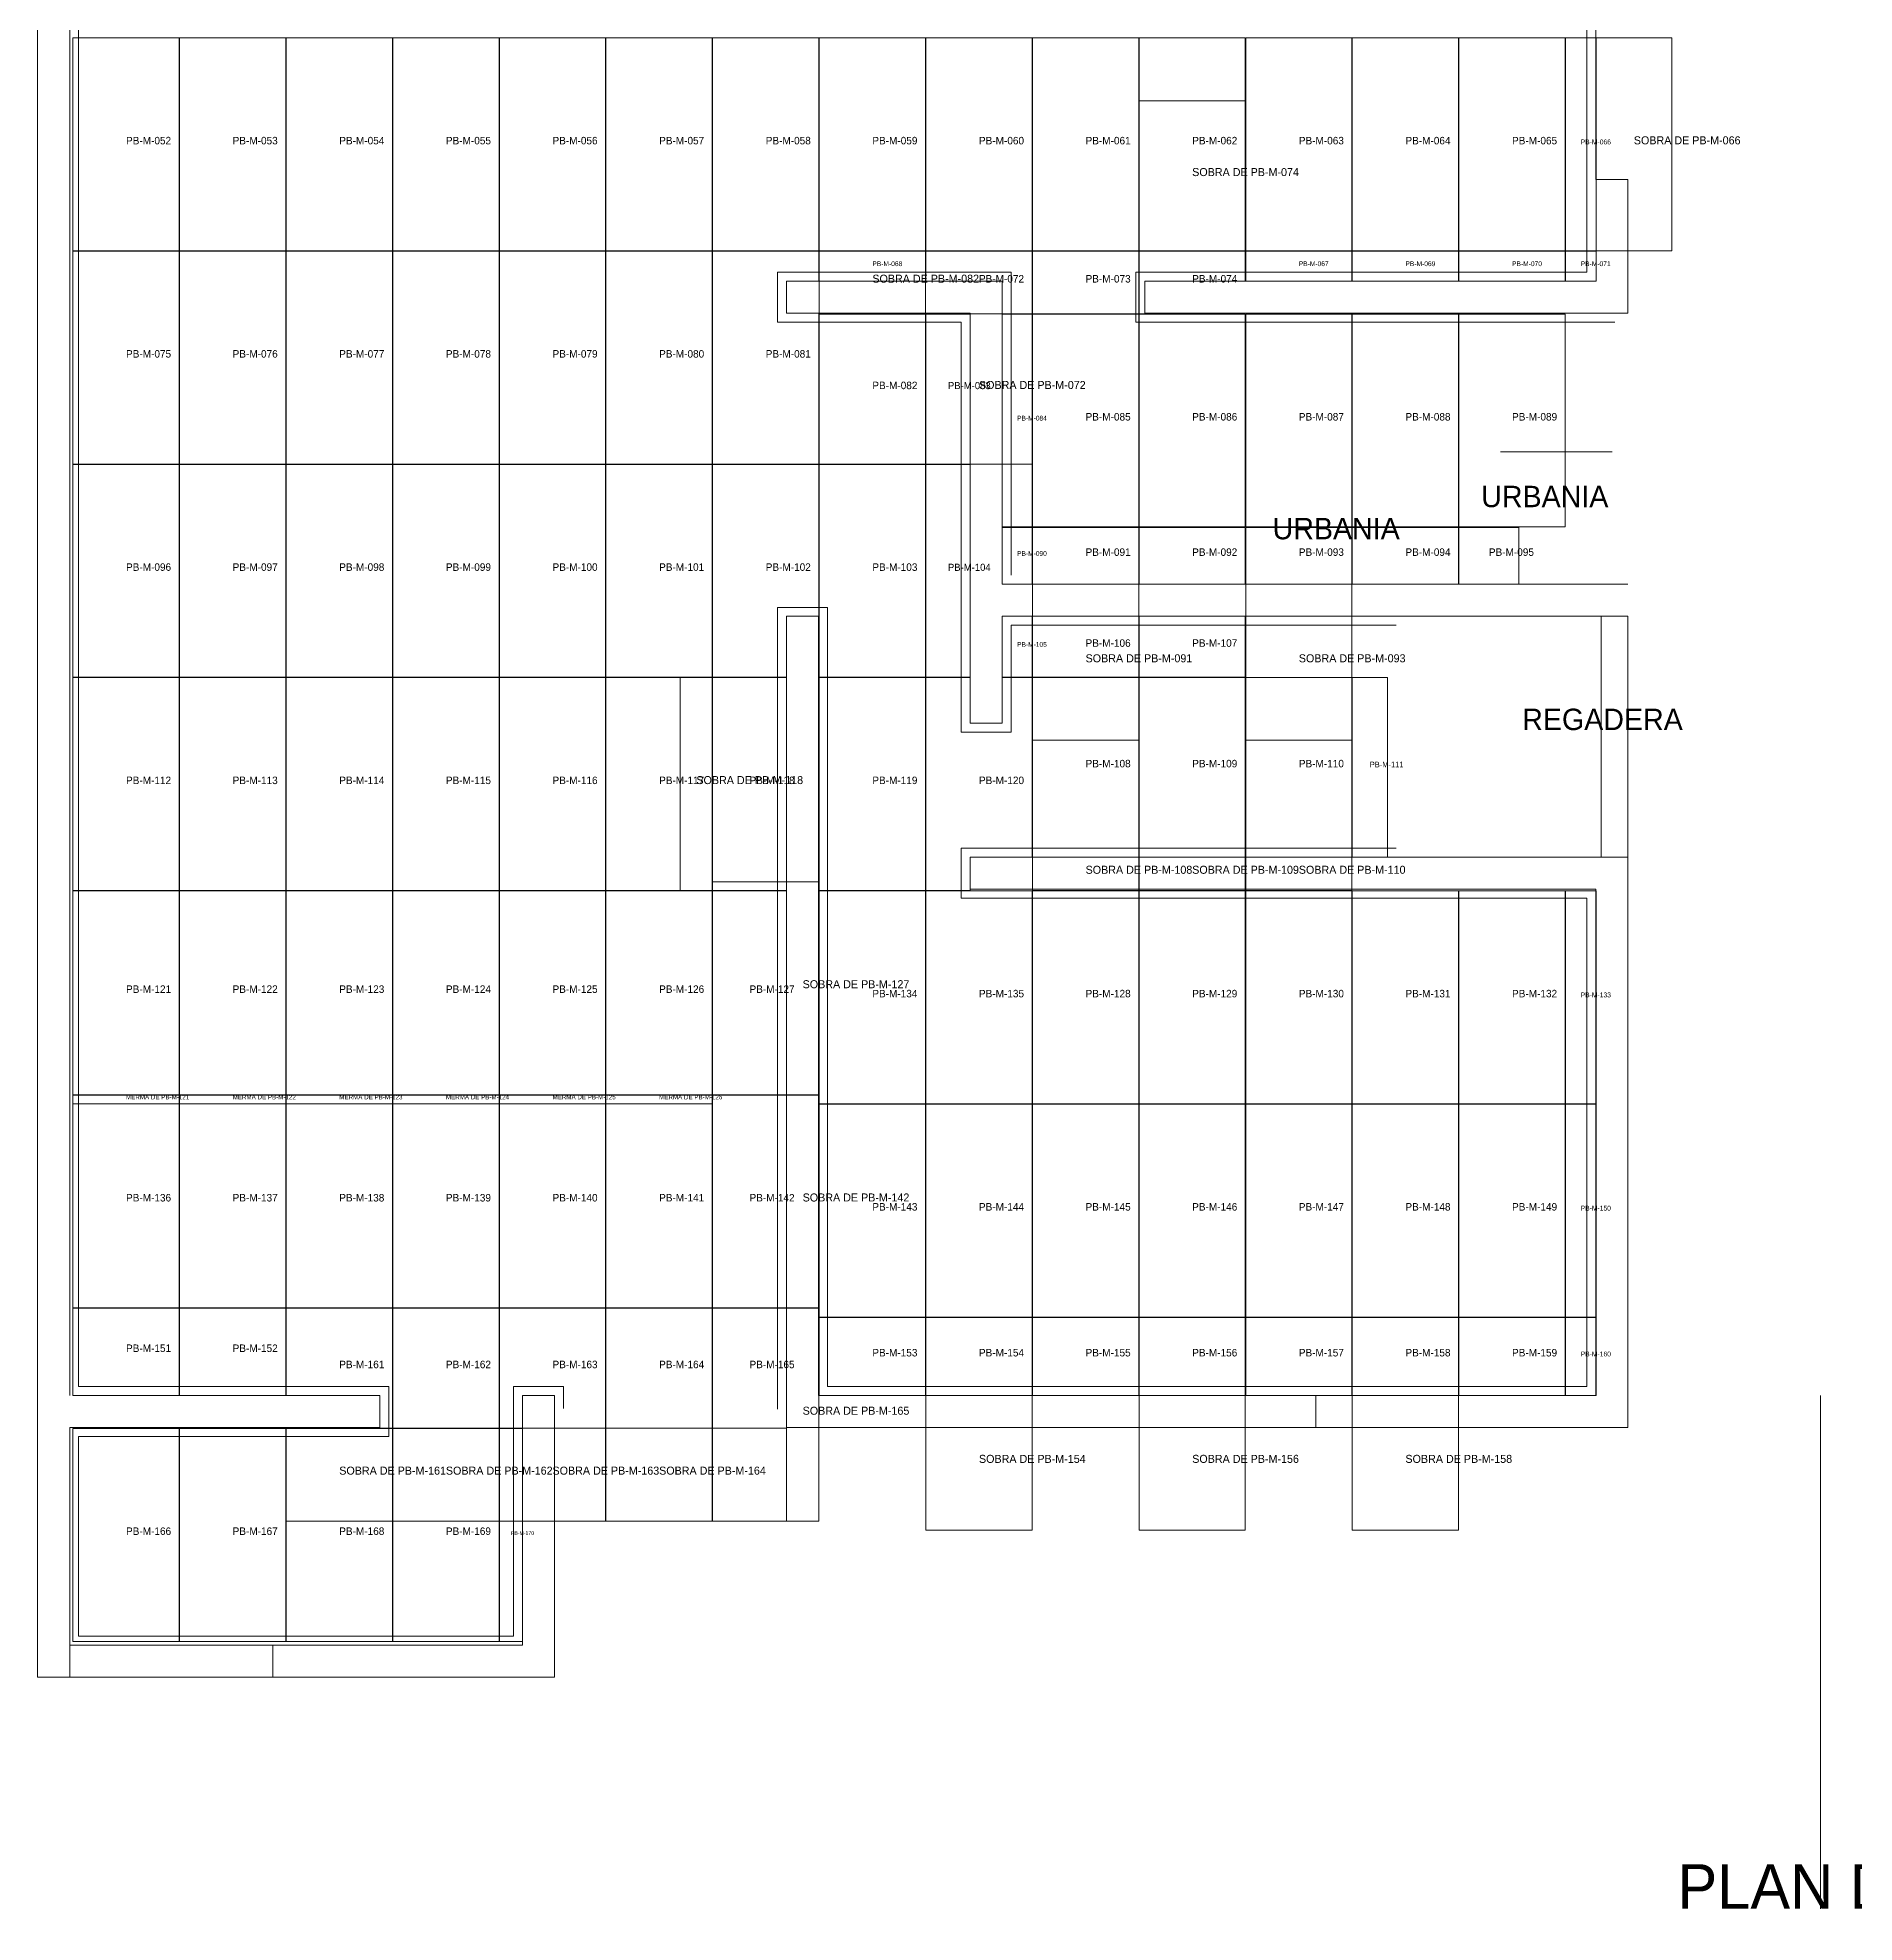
# Model space of a CAD drawing. Header units: metres. Extents: x 272.3 to 354.7, y -132.1 to -56.9.
# Drawn here: x 272.27 to 282.46, y -73.65 to -63.08 of the extents above; entities that cross this region are included whole.
import ezdxf

# ---------------------------------------------------------------- set-up
doc = ezdxf.new("R2010")
doc.units = ezdxf.units.M
for name, color, linetype, lineweight, plot in [('ETIQUETAS', 7, 'Continuous', 0, False), ('MORET-COMPLETAS', 30, 'Continuous', 0, False), ('MORET-RECORTES', 40, 'Continuous', 0, False), ('MUROS', 8, 'Continuous', 0, False), ('PLAN-CORTE-DESPERDICIO', 1, 'Continuous', 0, False), ('PLAN-CORTE-TEXTOS', 5, 'Continuous', 0, False), ('REGADERA-MALLA-MURO', 1, 'Continuous', 0, False), ('SOBRANTE-JUNTO-AL-RECORTE', 2, 'Continuous', 0, False), ('URBANIA-LAVANDERIA', 5, 'Continuous', 0, False), ('ZOCLO', 3, 'Continuous', 0, False)]:
    doc.layers.add(name, color=color, linetype=linetype, lineweight=lineweight, plot=plot)

msp = doc.modelspace()

# ---------------------------------------------------------------- linework, layer by layer
at = {"layer": 'MORET-COMPLETAS'}
for points in [[(272.471, -64.272), (273.067, -64.272), (273.067, -63.078), (272.471, -63.078)], [(273.069, -64.272), (273.665, -64.272), (273.665, -63.078), (273.069, -63.078)], [(273.667, -64.272), (274.263, -64.272), (274.263, -63.078), (273.667, -63.078)], [(274.265, -64.272), (274.861, -64.272), (274.861, -63.078), (274.265, -63.078)], [(274.863, -64.272), (275.459, -64.272), (275.459, -63.078), (274.863, -63.078)], [(275.461, -64.272), (276.057, -64.272), (276.057, -63.078), (275.461, -63.078)], [(276.059, -64.272), (276.655, -64.272), (276.655, -63.078), (276.059, -63.078)], [(276.657, -64.272), (277.253, -64.272), (277.253, -63.078), (276.657, -63.078)], [(277.255, -64.272), (277.851, -64.272), (277.851, -63.078), (277.255, -63.078)], [(277.853, -64.272), (278.449, -64.272), (278.449, -63.078), (277.853, -63.078)], [(278.451, -64.272), (279.047, -64.272), (279.047, -63.078), (278.451, -63.078)], [(279.049, -64.272), (279.645, -64.272), (279.645, -63.078), (279.049, -63.078)], [(279.647, -64.272), (280.243, -64.272), (280.243, -63.078), (279.647, -63.078)], [(280.245, -64.272), (280.841, -64.272), (280.841, -63.078), (280.245, -63.078)], [(272.471, -65.468), (273.067, -65.468), (273.067, -64.274), (272.471, -64.274)], [(273.069, -65.468), (273.665, -65.468), (273.665, -64.274), (273.069, -64.274)], [(273.667, -65.468), (274.263, -65.468), (274.263, -64.274), (273.667, -64.274)], [(274.265, -65.468), (274.861, -65.468), (274.861, -64.274), (274.265, -64.274)], [(274.863, -65.468), (275.459, -65.468), (275.459, -64.274), (274.863, -64.274)], [(275.461, -65.468), (276.057, -65.468), (276.057, -64.274), (275.461, -64.274)], [(277.853, -65.821), (278.449, -65.821), (278.449, -64.627), (277.853, -64.627)], [(278.451, -65.821), (279.047, -65.821), (279.047, -64.627), (278.451, -64.627)], [(279.049, -65.821), (279.645, -65.821), (279.645, -64.627), (279.049, -64.627)], [(279.647, -65.821), (280.243, -65.821), (280.243, -64.627), (279.647, -64.627)], [(280.245, -65.821), (280.841, -65.821), (280.841, -64.627), (280.245, -64.627)], [(272.471, -66.664), (273.067, -66.664), (273.067, -65.47), (272.471, -65.47)], [(273.069, -66.664), (273.665, -66.664), (273.665, -65.47), (273.069, -65.47)], [(273.667, -66.664), (274.263, -66.664), (274.263, -65.47), (273.667, -65.47)], [(274.265, -66.664), (274.861, -66.664), (274.861, -65.47), (274.265, -65.47)], [(274.863, -66.664), (275.459, -66.664), (275.459, -65.47), (274.863, -65.47)], [(275.461, -66.664), (276.057, -66.664), (276.057, -65.47), (275.461, -65.47)], [(276.657, -66.664), (277.253, -66.664), (277.253, -65.47), (276.657, -65.47)], [(272.471, -67.86), (273.067, -67.86), (273.067, -66.666), (272.471, -66.666)], [(273.069, -67.86), (273.665, -67.86), (273.665, -66.666), (273.069, -66.666)], [(273.667, -67.86), (274.263, -67.86), (274.263, -66.666), (273.667, -66.666)], [(274.265, -67.86), (274.861, -67.86), (274.861, -66.666), (274.265, -66.666)], [(274.863, -67.86), (275.459, -67.86), (275.459, -66.666), (274.863, -66.666)], [(275.461, -67.86), (276.057, -67.86), (276.057, -66.666), (275.461, -66.666)], [(276.657, -67.86), (277.253, -67.86), (277.253, -66.666), (276.657, -66.666)], [(276.657, -69.056), (277.253, -69.056), (277.253, -67.862), (276.657, -67.862)], [(277.255, -69.056), (277.851, -69.056), (277.851, -67.862), (277.255, -67.862)], [(277.853, -69.056), (278.449, -69.056), (278.449, -67.862), (277.853, -67.862)], [(278.451, -69.056), (279.047, -69.056), (279.047, -67.862), (278.451, -67.862)], [(279.049, -69.056), (279.645, -69.056), (279.645, -67.862), (279.049, -67.862)], [(279.647, -69.056), (280.243, -69.056), (280.243, -67.862), (279.647, -67.862)], [(280.245, -69.056), (280.841, -69.056), (280.841, -67.862), (280.245, -67.862)], [(272.471, -70.201), (273.067, -70.201), (273.067, -69.007), (272.471, -69.007)], [(273.069, -70.201), (273.665, -70.201), (273.665, -69.007), (273.069, -69.007)], [(273.667, -70.201), (274.263, -70.201), (274.263, -69.007), (273.667, -69.007)], [(274.265, -70.201), (274.861, -70.201), (274.861, -69.007), (274.265, -69.007)], [(274.863, -70.201), (275.459, -70.201), (275.459, -69.007), (274.863, -69.007)], [(275.461, -70.201), (276.057, -70.201), (276.057, -69.007), (275.461, -69.007)], [(276.657, -70.252), (277.253, -70.252), (277.253, -69.058), (276.657, -69.058)], [(277.255, -70.252), (277.851, -70.252), (277.851, -69.058), (277.255, -69.058)], [(277.853, -70.252), (278.449, -70.252), (278.449, -69.058), (277.853, -69.058)], [(278.451, -70.252), (279.047, -70.252), (279.047, -69.058), (278.451, -69.058)], [(279.049, -70.252), (279.645, -70.252), (279.645, -69.058), (279.049, -69.058)], [(279.647, -70.252), (280.243, -70.252), (280.243, -69.058), (279.647, -69.058)], [(280.245, -70.252), (280.841, -70.252), (280.841, -69.058), (280.245, -69.058)], [(272.471, -72.071), (273.067, -72.071), (273.067, -70.877), (272.471, -70.877)], [(273.069, -72.071), (273.665, -72.071), (273.665, -70.877), (273.069, -70.877)], [(273.667, -72.071), (274.263, -72.071), (274.263, -70.877), (273.667, -70.877)], [(274.265, -72.071), (274.861, -72.071), (274.861, -70.877), (274.265, -70.877)]]:
    msp.add_lwpolyline(points, close=True, dxfattribs=at)
at = {"layer": 'MORET-RECORTES'}
for points in [[(280.843, -64.272), (281.014, -64.272), (281.014, -63.078), (280.843, -63.078)], [(276.655, -65.468), (276.059, -65.468), (276.059, -64.274), (276.655, -64.274), (276.655, -64.442), (276.474, -64.442), (276.474, -64.622), (276.655, -64.622)], [(276.657, -64.442), (277.253, -64.442), (277.253, -64.274), (276.657, -64.274)], [(277.255, -64.274), (277.851, -64.274), (277.851, -64.625), (277.683, -64.625), (277.683, -64.442), (277.255, -64.442)], [(277.853, -64.625), (278.449, -64.625), (278.449, -64.274), (277.853, -64.274)], [(278.451, -64.625), (278.451, -64.274), (279.047, -64.274), (279.047, -64.442), (278.483, -64.442), (278.483, -64.625)], [(279.049, -64.442), (279.645, -64.442), (279.645, -64.274), (279.049, -64.274)], [(279.647, -64.442), (280.243, -64.442), (280.243, -64.274), (279.647, -64.274)], [(280.245, -64.442), (280.841, -64.442), (280.841, -64.274), (280.245, -64.274)], [(280.843, -64.442), (281.014, -64.442), (281.014, -64.274), (280.843, -64.274)], [(276.657, -65.468), (277.253, -65.468), (277.253, -64.627), (276.657, -64.627)], [(277.255, -65.468), (277.503, -65.468), (277.503, -64.627), (277.255, -64.627)], [(277.683, -65.821), (277.851, -65.821), (277.851, -64.627), (277.683, -64.627)], [(276.059, -66.664), (276.059, -65.47), (276.655, -65.47), (276.655, -66.664), (276.654, -66.664), (276.654, -66.322), (276.474, -66.322), (276.474, -66.664)], [(277.255, -66.664), (277.503, -66.664), (277.503, -65.47), (277.255, -65.47)], [(277.683, -66.142), (277.851, -66.142), (277.851, -65.823), (277.683, -65.823)], [(277.853, -66.142), (278.449, -66.142), (278.449, -65.823), (277.853, -65.823)], [(278.451, -66.142), (279.047, -66.142), (279.047, -65.823), (278.451, -65.823)], [(279.049, -66.142), (279.645, -66.142), (279.645, -65.823), (279.049, -65.823)], [(279.647, -66.142), (280.243, -66.142), (280.243, -65.823), (279.647, -65.823)], [(280.245, -66.142), (280.581, -66.142), (280.581, -65.823), (280.245, -65.823)], [(277.683, -66.664), (277.851, -66.664), (277.851, -66.322), (277.683, -66.322)], [(277.853, -66.664), (278.449, -66.664), (278.449, -66.322), (277.853, -66.322)], [(278.451, -66.664), (279.047, -66.664), (279.047, -66.322), (278.451, -66.322)], [(276.059, -67.86), (276.474, -67.86), (276.474, -66.666), (276.059, -66.666)], [(277.255, -66.666), (277.503, -66.666), (277.503, -66.922), (277.683, -66.922), (277.683, -66.666), (277.851, -66.666), (277.851, -67.672), (277.503, -67.672), (277.503, -67.86), (277.255, -67.86)], [(277.853, -67.672), (278.449, -67.672), (278.449, -66.666), (277.853, -66.666)], [(278.451, -67.672), (279.047, -67.672), (279.047, -66.666), (278.451, -66.666)], [(279.049, -67.672), (279.645, -67.672), (279.645, -66.666), (279.049, -66.666)], [(279.647, -67.672), (279.844, -67.672), (279.844, -66.666), (279.647, -66.666)], [(272.471, -69.005), (273.067, -69.005), (273.067, -67.862), (272.471, -67.862)], [(273.069, -69.005), (273.665, -69.005), (273.665, -67.862), (273.069, -67.862)], [(273.667, -69.005), (274.263, -69.005), (274.263, -67.862), (273.667, -67.862)], [(274.265, -69.005), (274.861, -69.005), (274.861, -67.862), (274.265, -67.862)], [(274.863, -69.005), (275.459, -69.005), (275.459, -67.862), (274.863, -67.862)], [(275.461, -69.005), (276.057, -69.005), (276.057, -67.862), (275.461, -67.862)], [(276.059, -69.005), (276.474, -69.005), (276.474, -67.862), (276.059, -67.862)], [(280.843, -69.056), (281.014, -69.056), (281.014, -67.862), (280.843, -67.862)], [(276.059, -70.201), (276.474, -70.201), (276.474, -69.007), (276.059, -69.007)], [(280.843, -70.252), (281.014, -70.252), (281.014, -69.058), (280.843, -69.058)], [(272.471, -70.692), (273.067, -70.692), (273.067, -70.203), (272.471, -70.203)], [(273.069, -70.692), (273.665, -70.692), (273.665, -70.203), (273.069, -70.203)], [(273.667, -70.203), (274.263, -70.203), (274.263, -70.875), (274.193, -70.875), (274.193, -70.692), (273.667, -70.692)], [(274.265, -70.875), (274.861, -70.875), (274.861, -70.203), (274.265, -70.203)], [(274.863, -70.875), (274.863, -70.203), (275.459, -70.203), (275.459, -70.875), (275.173, -70.875), (275.173, -70.692), (274.993, -70.692), (274.993, -70.875)], [(275.461, -70.875), (276.057, -70.875), (276.057, -70.203), (275.461, -70.203)], [(276.059, -70.875), (276.474, -70.875), (276.474, -70.203), (276.059, -70.203)], [(276.657, -70.692), (277.253, -70.692), (277.253, -70.254), (276.657, -70.254)], [(277.255, -70.692), (277.851, -70.692), (277.851, -70.254), (277.255, -70.254)], [(277.853, -70.692), (278.449, -70.692), (278.449, -70.254), (277.853, -70.254)], [(278.451, -70.692), (279.047, -70.692), (279.047, -70.254), (278.451, -70.254)], [(279.049, -70.692), (279.645, -70.692), (279.645, -70.254), (279.049, -70.254)], [(279.647, -70.692), (280.243, -70.692), (280.243, -70.254), (279.647, -70.254)], [(280.245, -70.692), (280.841, -70.692), (280.841, -70.254), (280.245, -70.254)], [(280.843, -70.692), (281.014, -70.692), (281.014, -70.254), (280.843, -70.254)], [(274.863, -72.071), (274.993, -72.071), (274.993, -70.877), (274.863, -70.877)]]:
    msp.add_lwpolyline(points, close=True, dxfattribs=at)
at = {"layer": 'MUROS'}
for p, q in [((272.273, -72.272), (272.273, -60.552)), ((272.453, -60.732), (272.453, -70.692)), ((281.013, -63.872), (281.013, -61.722)), ((281.013, -63.872), (281.193, -63.872)), ((281.193, -63.872), (281.013, -63.872)), ((281.193, -63.872), (281.193, -64.622)), ((277.683, -64.442), (276.473, -64.442)), ((276.473, -64.442), (276.473, -64.622)), ((277.683, -66.142), (277.683, -64.442)), ((278.483, -64.622), (278.483, -64.442)), ((278.483, -64.442), (281.013, -64.442)), ((276.473, -64.622), (277.503, -64.622)), ((277.503, -64.622), (277.503, -66.922)), ((281.193, -64.622), (278.483, -64.622)), ((281.193, -66.142), (277.683, -66.142)), ((276.473, -70.872), (276.473, -66.322)), ((276.473, -66.322), (276.653, -66.322)), ((276.653, -66.322), (276.653, -70.692)), ((277.683, -66.922), (277.683, -66.322)), ((277.683, -66.322), (281.193, -66.322)), ((281.043, -66.322), (281.043, -67.672)), ((281.193, -66.322), (281.193, -67.672)), ((277.503, -66.922), (277.683, -66.922)), ((277.503, -67.852), (277.503, -67.672)), ((277.503, -67.672), (281.193, -67.672)), ((281.193, -67.672), (281.193, -70.872)), ((281.013, -67.852), (277.503, -67.852)), ((281.013, -70.692), (281.013, -67.852)), ((274.193, -70.692), (274.193, -70.872)), ((275.173, -70.692), (274.993, -70.692)), ((274.993, -70.692), (274.993, -72.092)), ((275.173, -72.272), (275.173, -70.692)), ((276.653, -70.692), (279.443, -70.692)), ((280.243, -70.692), (279.443, -70.692)), ((279.443, -70.692), (279.443, -70.872)), ((280.243, -70.692), (281.013, -70.692)), ((282.273, -70.692), (282.273, -73.571)), ((274.193, -70.872), (272.453, -70.872)), ((272.453, -70.872), (272.453, -72.272)), ((279.443, -70.872), (276.473, -70.872)), ((279.443, -70.872), (280.243, -70.872)), ((281.193, -70.872), (280.243, -70.872)), ((273.593, -72.092), (272.453, -72.092)), ((272.453, -72.092), (272.453, -72.272)), ((274.993, -72.092), (273.593, -72.092)), ((273.593, -72.092), (273.593, -72.272)), ((272.453, -72.272), (272.273, -72.272)), ((272.453, -72.272), (273.593, -72.272)), ((273.593, -72.272), (275.173, -72.272))]:
    msp.add_line(p, q, dxfattribs=at)
at = {"layer": 'PLAN-CORTE-DESPERDICIO'}
for points in [[(276.059, -67.862), (276.474, -67.862), (276.474, -67.811), (276.059, -67.811)], [(272.471, -69.056), (273.067, -69.056), (273.067, -69.005), (272.471, -69.005)], [(273.069, -69.056), (273.665, -69.056), (273.665, -69.005), (273.069, -69.005)], [(273.667, -69.056), (274.263, -69.056), (274.263, -69.005), (273.667, -69.005)], [(274.265, -69.056), (274.861, -69.056), (274.861, -69.005), (274.265, -69.005)], [(274.863, -69.056), (275.459, -69.056), (275.459, -69.005), (274.863, -69.005)], [(275.461, -69.056), (276.057, -69.056), (276.057, -69.005), (275.461, -69.005)]]:
    msp.add_lwpolyline(points, close=True, dxfattribs=at)
at = {"layer": 'SOBRANTE-JUNTO-AL-RECORTE'}
for points in [[(281.014, -64.272), (281.439, -64.272), (281.439, -63.078), (281.014, -63.078)], [(278.451, -64.274), (279.047, -64.274), (279.047, -63.431), (278.451, -63.431)], [(276.657, -64.627), (277.253, -64.627), (277.253, -64.274), (276.657, -64.274)], [(277.255, -65.468), (277.851, -65.468), (277.851, -64.625), (277.255, -64.625)], [(277.853, -67.017), (278.449, -67.017), (278.449, -66.142), (277.853, -66.142)], [(279.049, -67.017), (279.645, -67.017), (279.645, -66.142), (279.049, -66.142)], [(275.877, -67.86), (276.059, -67.86), (276.059, -66.666), (275.877, -66.666)], [(277.853, -67.86), (278.449, -67.86), (278.449, -67.672), (277.853, -67.672)], [(278.451, -67.86), (279.047, -67.86), (279.047, -67.672), (278.451, -67.672)], [(279.049, -67.86), (279.645, -67.86), (279.645, -67.672), (279.049, -67.672)], [(276.474, -69.005), (276.655, -69.005), (276.655, -67.811), (276.474, -67.811)], [(276.474, -70.201), (276.655, -70.201), (276.655, -69.007), (276.474, -69.007)], [(276.474, -71.397), (276.655, -71.397), (276.655, -70.203), (276.474, -70.203)], [(277.255, -71.448), (277.851, -71.448), (277.851, -70.692), (277.255, -70.692)], [(278.451, -71.448), (279.047, -71.448), (279.047, -70.692), (278.451, -70.692)], [(279.647, -71.448), (280.243, -71.448), (280.243, -70.692), (279.647, -70.692)], [(273.667, -71.397), (274.263, -71.397), (274.263, -70.875), (273.667, -70.875)], [(274.265, -71.397), (274.861, -71.397), (274.861, -70.875), (274.265, -70.875)], [(274.863, -71.397), (275.459, -71.397), (275.459, -70.875), (274.863, -70.875)], [(275.461, -71.397), (276.057, -71.397), (276.057, -70.875), (275.461, -70.875)], [(276.059, -71.397), (276.474, -71.397), (276.474, -70.875), (276.059, -70.875)]]:
    msp.add_lwpolyline(points, close=True, dxfattribs=at)
at = {"layer": 'ZOCLO'}
for p, q in [((272.503, -70.642), (272.503, -60.782)), ((280.963, -64.392), (280.963, -60.782)), ((277.733, -64.392), (276.423, -64.392)), ((276.423, -64.392), (276.423, -64.672)), ((277.733, -64.495), (277.733, -64.392)), ((278.433, -64.442), (278.433, -64.392)), ((278.433, -64.392), (280.963, -64.392)), ((278.433, -64.442), (278.433, -64.672)), ((277.733, -66.092), (277.733, -64.495)), ((276.423, -64.672), (277.453, -64.672)), ((277.453, -64.672), (277.453, -66.322)), ((278.433, -64.672), (281.119, -64.672)), ((281.104, -65.399), (280.478, -65.399)), ((276.703, -66.272), (276.423, -66.272)), ((276.423, -66.272), (276.423, -70.768)), ((276.703, -66.322), (276.703, -66.272)), ((276.703, -70.642), (276.703, -66.312)), ((277.453, -66.322), (277.453, -66.972)), ((277.733, -66.972), (277.733, -66.372)), ((277.733, -66.372), (279.893, -66.372)), ((277.453, -66.972), (277.733, -66.972)), ((277.683, -66.972), (277.733, -66.972)), ((277.503, -67.622), (277.453, -67.622)), ((277.453, -67.622), (277.453, -67.902)), ((279.893, -67.622), (277.503, -67.622)), ((277.453, -67.902), (280.963, -67.902)), ((280.963, -67.902), (280.963, -70.642)), ((274.243, -70.642), (272.503, -70.642)), ((274.243, -70.692), (274.243, -70.642)), ((274.243, -70.922), (274.243, -70.692)), ((275.223, -70.642), (274.943, -70.642)), ((274.943, -70.642), (274.943, -70.692)), ((274.943, -70.692), (274.943, -72.042)), ((275.223, -70.765), (275.223, -70.642)), ((280.963, -70.642), (276.703, -70.642)), ((272.503, -72.042), (272.503, -70.922)), ((272.503, -70.922), (274.243, -70.922)), ((273.593, -72.042), (272.503, -72.042)), ((273.653, -72.042), (273.593, -72.042)), ((274.943, -72.042), (273.653, -72.042))]:
    msp.add_line(p, q, dxfattribs=at)

# ---------------------------------------------------------------- texts
at = {"layer": 'ETIQUETAS'}
for s, height, p in [('PB-M-052', 0.042, (272.769, -63.675)), ('PB-M-053', 0.042, (273.367, -63.675)), ('PB-M-054', 0.042, (273.965, -63.675)), ('PB-M-055', 0.042, (274.563, -63.675)), ('PB-M-056', 0.042, (275.161, -63.675)), ('PB-M-057', 0.042, (275.759, -63.675)), ('PB-M-058', 0.042, (276.357, -63.675)), ('PB-M-059', 0.042, (276.955, -63.675)), ('PB-M-060', 0.042, (277.553, -63.675)), ('PB-M-061', 0.042, (278.151, -63.675)), ('PB-M-062', 0.042, (278.749, -63.675)), ('PB-M-063', 0.042, (279.347, -63.675)), ('PB-M-064', 0.042, (279.945, -63.675)), ('PB-M-065', 0.042, (280.543, -63.675)), ('PB-M-066', 0.0273, (280.928, -63.675)), ('PB-M-068', 0.027, (276.955, -64.358)), ('PB-M-067', 0.0269, (279.347, -64.358)), ('PB-M-069', 0.027, (279.945, -64.358)), ('PB-M-070', 0.027, (280.543, -64.358)), ('PB-M-071', 0.027, (280.928, -64.358)), ('PB-M-072', 0.042, (277.553, -64.45)), ('PB-M-073', 0.042, (278.151, -64.45)), ('PB-M-074', 0.042, (278.749, -64.45)), ('PB-M-075', 0.042, (272.769, -64.871)), ('PB-M-076', 0.042, (273.367, -64.871)), ('PB-M-077', 0.042, (273.965, -64.871)), ('PB-M-078', 0.042, (274.563, -64.871)), ('PB-M-079', 0.042, (275.161, -64.871)), ('PB-M-080', 0.042, (275.759, -64.871)), ('PB-M-081', 0.042, (276.357, -64.871)), ('PB-M-082', 0.042, (276.955, -65.048)), ('PB-M-083', 0.0398, (277.379, -65.048)), ('PB-M-084', 0.0268, (277.767, -65.224)), ('PB-M-085', 0.042, (278.151, -65.224)), ('PB-M-086', 0.042, (278.749, -65.224)), ('PB-M-087', 0.042, (279.347, -65.224)), ('PB-M-088', 0.042, (279.945, -65.224)), ('PB-M-089', 0.042, (280.543, -65.224)), ('PB-M-090', 0.0268, (277.767, -65.983)), ('PB-M-091', 0.042, (278.151, -65.983)), ('PB-M-092', 0.042, (278.749, -65.983)), ('PB-M-093', 0.042, (279.347, -65.983)), ('PB-M-094', 0.042, (279.945, -65.983)), ('PB-M-095', 0.042, (280.413, -65.983)), ('PB-M-096', 0.042, (272.769, -66.067)), ('PB-M-097', 0.042, (273.367, -66.067)), ('PB-M-098', 0.042, (273.965, -66.067)), ('PB-M-099', 0.042, (274.563, -66.067)), ('PB-M-100', 0.042, (275.161, -66.067)), ('PB-M-101', 0.042, (275.759, -66.067)), ('PB-M-102', 0.042, (276.357, -66.067)), ('PB-M-103', 0.042, (276.955, -66.067)), ('PB-M-104', 0.0398, (277.379, -66.067)), ('PB-M-105', 0.0268, (277.767, -66.493)), ('PB-M-106', 0.042, (278.151, -66.493)), ('PB-M-107', 0.042, (278.749, -66.493)), ('PB-M-112', 0.042, (272.769, -67.263)), ('PB-M-113', 0.042, (273.367, -67.263)), ('PB-M-114', 0.042, (273.965, -67.263)), ('PB-M-115', 0.042, (274.563, -67.263)), ('PB-M-116', 0.042, (275.161, -67.263)), ('PB-M-117', 0.042, (275.759, -67.263)), ('PB-M-118', 0.042, (276.266, -67.263)), ('PB-M-119', 0.042, (276.955, -67.263)), ('PB-M-120', 0.042, (277.553, -67.263)), ('PB-M-108', 0.042, (278.151, -67.169)), ('PB-M-109', 0.042, (278.749, -67.169)), ('PB-M-110', 0.042, (279.347, -67.169)), ('PB-M-111', 0.0314, (279.745, -67.169)), ('PB-M-121', 0.042, (272.769, -68.434)), ('PB-M-122', 0.042, (273.367, -68.434)), ('PB-M-123', 0.042, (273.965, -68.434)), ('PB-M-124', 0.042, (274.563, -68.434)), ('PB-M-125', 0.042, (275.161, -68.434)), ('PB-M-126', 0.042, (275.759, -68.434)), ('PB-M-127', 0.042, (276.266, -68.434)), ('PB-M-134', 0.042, (276.955, -68.459)), ('PB-M-135', 0.042, (277.553, -68.459)), ('PB-M-128', 0.042, (278.151, -68.459)), ('PB-M-129', 0.042, (278.749, -68.459)), ('PB-M-130', 0.042, (279.347, -68.459)), ('PB-M-131', 0.042, (279.945, -68.459)), ('PB-M-132', 0.042, (280.543, -68.459)), ('PB-M-133', 0.0273, (280.928, -68.459)), ('PB-M-136', 0.042, (272.769, -69.604)), ('PB-M-137', 0.042, (273.367, -69.604)), ('PB-M-138', 0.042, (273.965, -69.604)), ('PB-M-139', 0.042, (274.563, -69.604)), ('PB-M-140', 0.042, (275.161, -69.604)), ('PB-M-141', 0.042, (275.759, -69.604)), ('PB-M-142', 0.042, (276.266, -69.604)), ('PB-M-143', 0.042, (276.955, -69.655)), ('PB-M-144', 0.042, (277.553, -69.655)), ('PB-M-145', 0.042, (278.151, -69.655)), ('PB-M-146', 0.042, (278.749, -69.655)), ('PB-M-147', 0.042, (279.347, -69.655)), ('PB-M-148', 0.042, (279.945, -69.655)), ('PB-M-149', 0.042, (280.543, -69.655)), ('PB-M-150', 0.0273, (280.928, -69.655)), ('PB-M-151', 0.042, (272.769, -70.448)), ('PB-M-152', 0.042, (273.367, -70.448)), ('PB-M-161', 0.042, (273.965, -70.539)), ('PB-M-162', 0.042, (274.563, -70.539)), ('PB-M-163', 0.042, (275.161, -70.539)), ('PB-M-164', 0.042, (275.759, -70.539)), ('PB-M-165', 0.042, (276.266, -70.539)), ('PB-M-153', 0.042, (276.955, -70.473)), ('PB-M-154', 0.042, (277.553, -70.473)), ('PB-M-155', 0.042, (278.151, -70.473)), ('PB-M-156', 0.042, (278.749, -70.473)), ('PB-M-157', 0.042, (279.347, -70.473)), ('PB-M-158', 0.042, (279.945, -70.473)), ('PB-M-159', 0.042, (280.543, -70.473)), ('PB-M-160', 0.0273, (280.928, -70.473)), ('PB-M-166', 0.042, (272.769, -71.474)), ('PB-M-167', 0.042, (273.367, -71.474)), ('PB-M-168', 0.042, (273.965, -71.474)), ('PB-M-169', 0.042, (274.563, -71.474)), ('PB-M-170', 0.0209, (274.928, -71.474))]:
    msp.add_text(s, height=height, dxfattribs=at).set_placement(p)
at = {"layer": 'PLAN-CORTE-DESPERDICIO'}
for s, p in [('MERMA DE PB-M-121', (272.769, -69.031)), ('MERMA DE PB-M-122', (273.367, -69.031)), ('MERMA DE PB-M-123', (273.965, -69.031)), ('MERMA DE PB-M-124', (274.563, -69.031)), ('MERMA DE PB-M-125', (275.161, -69.031)), ('MERMA DE PB-M-126', (275.759, -69.031))]:
    msp.add_text(s, height=0.02525, dxfattribs=at).set_placement(p)
at = {"layer": 'PLAN-CORTE-TEXTOS'}
msp.add_text('PLAN DE CORTE - MORET  (97 piezas a abrir EN ORDEN: M-01 = primer corte, PLANTA ALTA junto a la ESCALERA, y se avanza alejandose; al terminar P.A. sigue P.B.; amarillo = SOBRANTE con su medida -> GUARDAR EN RESERVA; rojo = desperdicio)', height=0.25, dxfattribs=at).set_placement((281.471, -73.571))
at = {"layer": 'REGADERA-MALLA-MURO'}
msp.add_text('REGADERA', height=0.12, dxfattribs=at).set_placement((280.6, -66.96))
at = {"layer": 'SOBRANTE-JUNTO-AL-RECORTE'}
for s, p in [('SOBRA DE PB-M-066', (281.226, -63.675)), ('SOBRA DE PB-M-074', (278.749, -63.853)), ('SOBRA DE PB-M-082', (276.955, -64.451)), ('SOBRA DE PB-M-072', (277.553, -65.047)), ('SOBRA DE PB-M-091', (278.151, -66.58)), ('SOBRA DE PB-M-093', (279.347, -66.58)), ('SOBRA DE PB-M-118', (275.968, -67.263)), ('SOBRA DE PB-M-108', (278.151, -67.766)), ('SOBRA DE PB-M-109', (278.749, -67.766)), ('SOBRA DE PB-M-110', (279.347, -67.766)), ('SOBRA DE PB-M-127', (276.564, -68.408)), ('SOBRA DE PB-M-142', (276.564, -69.604)), ('SOBRA DE PB-M-165', (276.564, -70.8)), ('SOBRA DE PB-M-154', (277.553, -71.07)), ('SOBRA DE PB-M-156', (278.749, -71.07)), ('SOBRA DE PB-M-158', (279.945, -71.07)), ('SOBRA DE PB-M-161', (273.965, -71.136)), ('SOBRA DE PB-M-162', (274.563, -71.136)), ('SOBRA DE PB-M-163', (275.161, -71.136)), ('SOBRA DE PB-M-164', (275.759, -71.136))]:
    msp.add_text(s, height=0.045, dxfattribs=at).set_placement(p)
at = {"layer": 'URBANIA-LAVANDERIA'}
for p in [(280.37, -65.71), (279.2, -65.89)]:
    msp.add_text('URBANIA', height=0.12, dxfattribs=at).set_placement(p)

doc.saveas('drawing.dxf')
